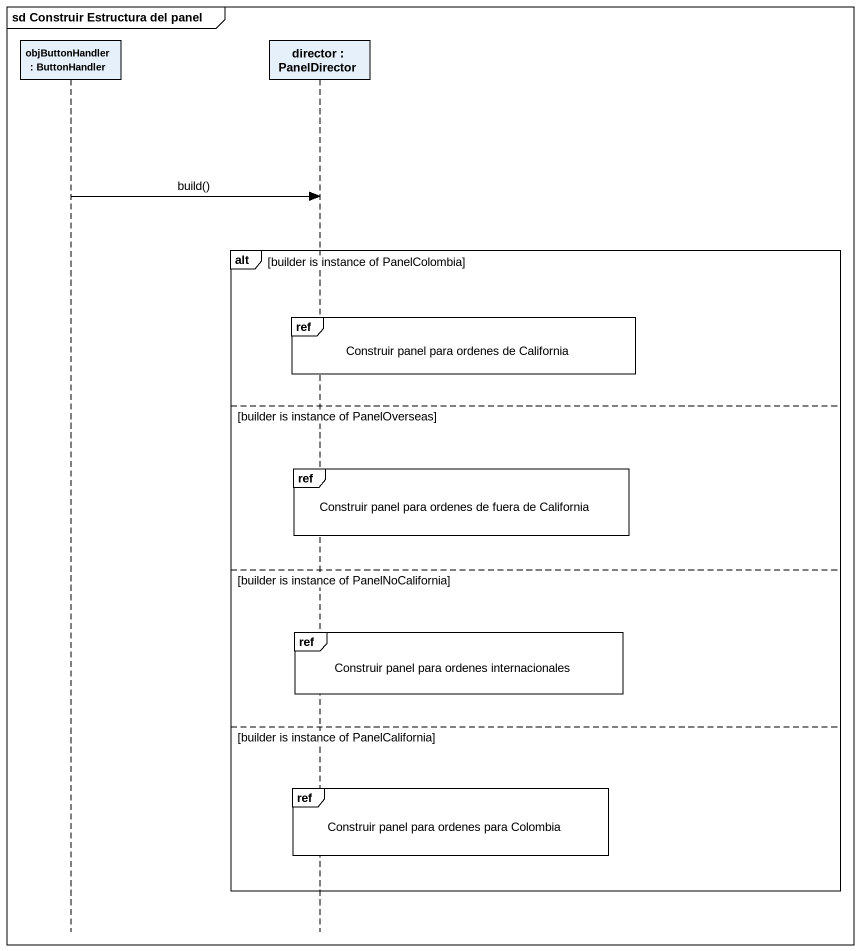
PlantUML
@startuml
mainframe sd Construir Estructura del panel
hide footbox
participant "objButtonHandler : ButtonHandler" as objButtonHandler
participant "director : PanelDirector" as director

objButtonHandler -> director : build()
alt builder is instance of PanelColombia
  ref over director : Construir panel para ordenes de California
else builder is instance of PanelOverseas
  ref over director : Construir panel para ordenes de fuera de California
else builder is instance of PanelNoCalifornia
  ref over director : Construir panel para ordenes internacionales
else builder is instance of PanelCalifornia
  ref over director : Construir panel para ordenes para Colombia
end
@enduml
